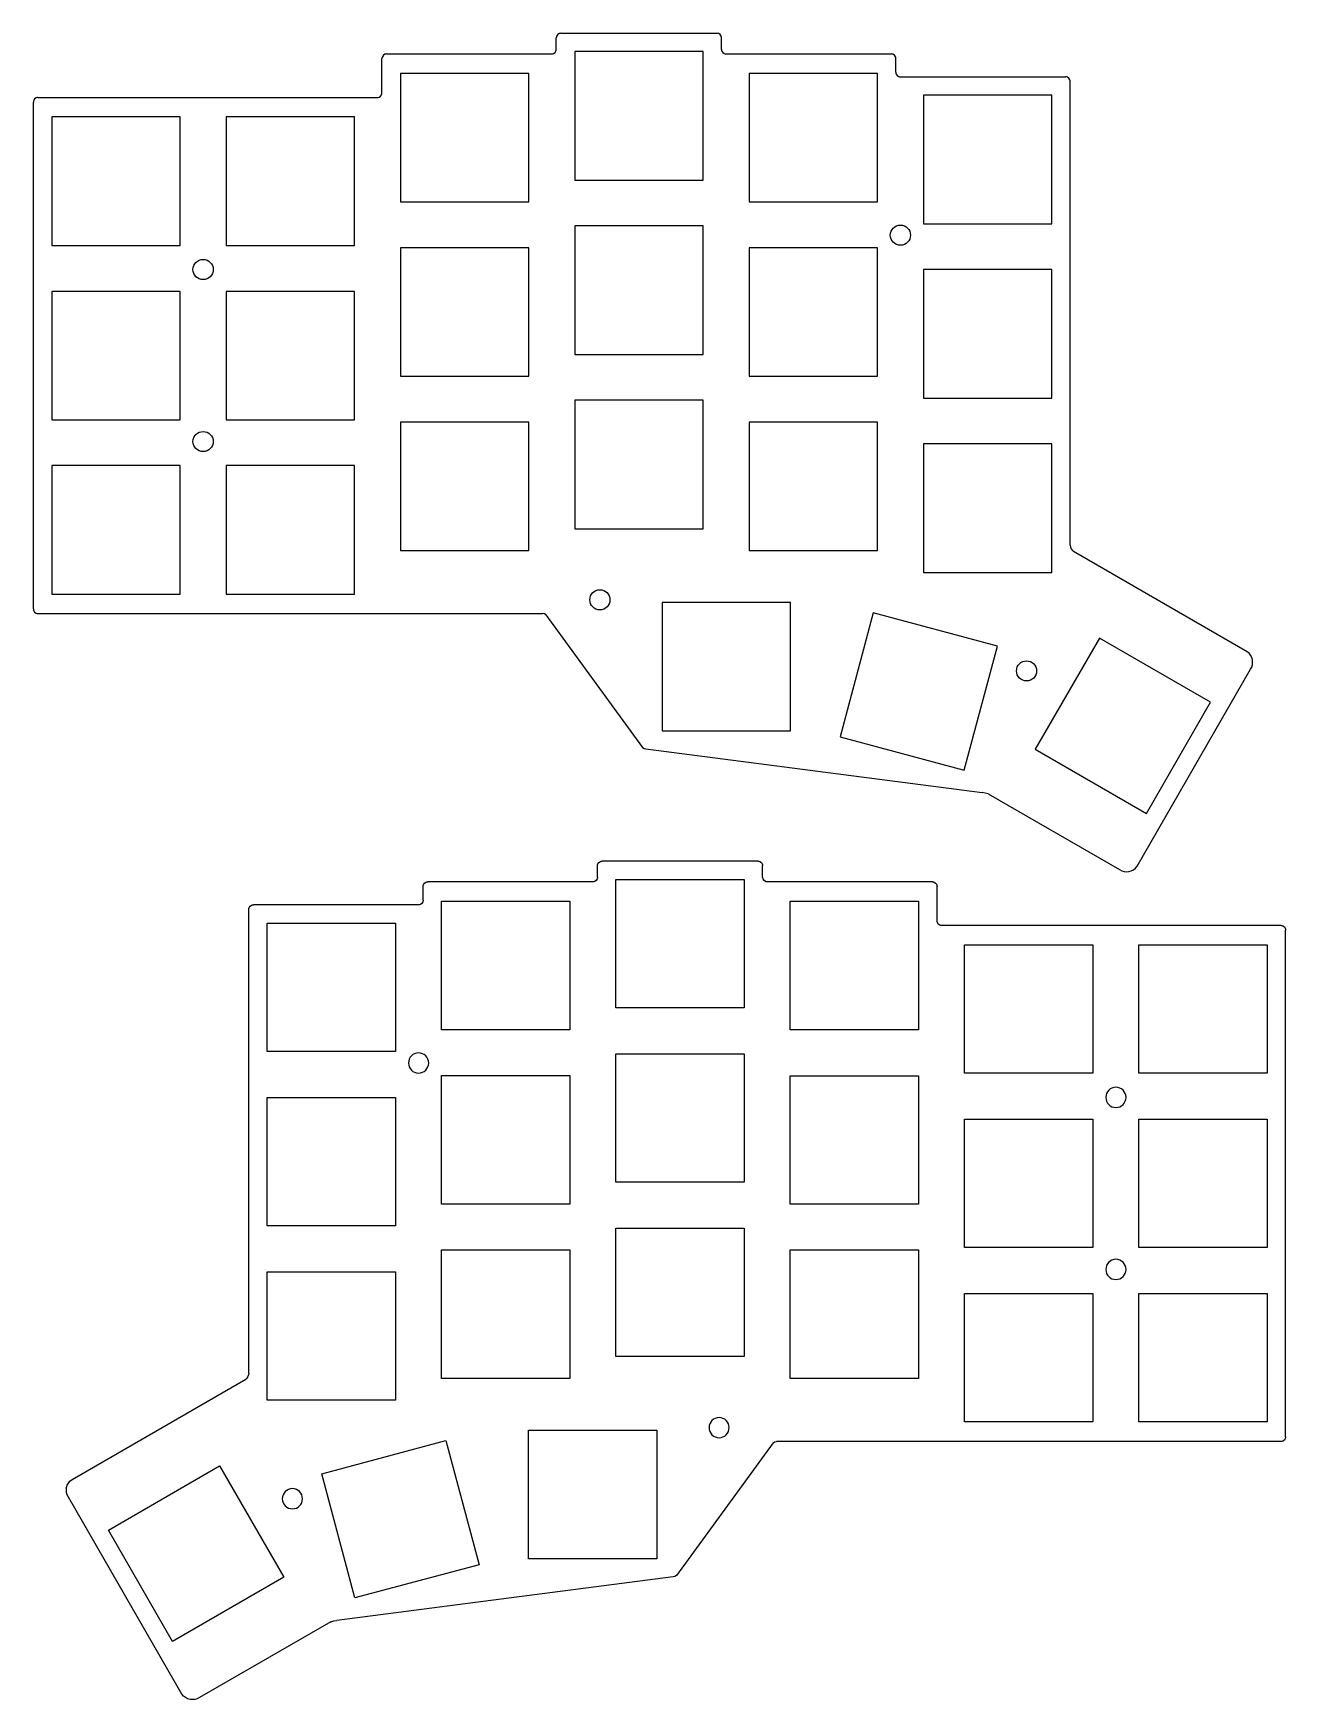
# Model space of a CAD drawing. Header units: millimetres. Extents: x 6 to 143, y -198 to -17.
import ezdxf

# ---------------------------------------------------------------- set-up
doc = ezdxf.new("R2010")
doc.units = ezdxf.units.MM
doc.layers.get('0').update_dxf_attribs({"linetype": 'CONTINUOUS'})

msp = doc.modelspace()

# ---------------------------------------------------------------- linework, layer by layer
for p, q in [((63.4, -18.44), (63.4, -17.19)), ((63.9, -16.69), (80.9, -16.69)), ((81.4, -18.44), (81.4, -17.19)), ((44.41, -23.19), (44.41, -19.44)), ((44.91, -18.94), (62.9, -18.94)), ((81.9, -18.94), (99.89, -18.94)), ((100.39, -20.94), (100.39, -19.44)), ((100.89, -21.44), (118.88, -21.44)), ((119.38, -72.48), (119.38, -21.94)), ((6.43, -79.42), (6.43, -24.19)), ((6.93, -23.69), (43.91, -23.69)), ((138.65, -84.07), (119.73, -73.15)), ((6.93, -79.92), (61.9, -79.92)), ((62.26, -80.07), (72.8, -94.52)), ((138.65, -84.07), (138.65, -84.07)), ((126.67, -107.45), (139.03, -85.99)), ((73.15, -94.67), (109.81, -99.43)), ((110.46, -99.56), (124.75, -107.82)), ((85.38, -106.9), (68.39, -106.9)), ((67.89, -108.65), (67.89, -107.4)), ((85.88, -108.65), (85.88, -107.4)), ((48.9, -111.15), (48.9, -109.65)), ((67.39, -109.15), (49.4, -109.15)), ((104.38, -109.15), (86.38, -109.15)), ((104.88, -113.4), (104.88, -109.65)), ((29.91, -162.69), (29.91, -112.15)), ((48.4, -111.65), (30.4, -111.65)), ((142.36, -113.9), (105.38, -113.9)), ((142.86, -169.63), (142.86, -114.4)), ((10.64, -174.27), (29.56, -163.35)), ((87.03, -170.27), (76.49, -184.72)), ((142.36, -170.13), (87.38, -170.13)), ((10.64, -174.27), (10.64, -174.27)), ((22.61, -197.65), (10.26, -176.2)), ((76.14, -184.87), (39.48, -189.64)), ((38.83, -189.77), (24.54, -198.03))]:
    msp.add_line(p, q)
for points in [[(63.9, -16.69), (63.8, -16.7), (63.71, -16.73), (63.55, -16.84), (63.44, -17), (63.41, -17.09), (63.4, -17.19)], [(81.4, -17.19), (81.39, -17.09), (81.36, -17), (81.25, -16.84), (81.09, -16.73), (81, -16.7), (80.9, -16.69)], [(44.91, -18.94), (44.81, -18.95), (44.72, -18.98), (44.56, -19.09), (44.45, -19.25), (44.42, -19.34), (44.41, -19.44)], [(62.9, -18.94), (63, -18.93), (63.1, -18.9), (63.26, -18.8), (63.36, -18.64), (63.39, -18.54), (63.4, -18.44)], [(81.4, -18.44), (81.41, -18.54), (81.44, -18.64), (81.54, -18.8), (81.7, -18.9), (81.8, -18.93), (81.9, -18.94)], [(100.39, -19.44), (100.38, -19.34), (100.35, -19.25), (100.24, -19.09), (100.08, -18.98), (99.99, -18.95), (99.89, -18.94)], [(100.39, -20.94), (100.4, -21.04), (100.43, -21.14), (100.54, -21.3), (100.7, -21.4), (100.79, -21.43), (100.89, -21.44)], [(119.38, -21.94), (119.37, -21.84), (119.34, -21.75), (119.24, -21.59), (119.08, -21.48), (118.98, -21.45), (118.88, -21.44)], [(43.91, -23.69), (44.01, -23.68), (44.11, -23.65), (44.26, -23.55), (44.37, -23.39), (44.4, -23.29), (44.41, -23.19)], [(6.93, -23.69), (6.83, -23.7), (6.73, -23.73), (6.57, -23.84), (6.47, -24), (6.44, -24.09), (6.43, -24.19)], [(99.79, -38.68), (99.81, -38.46), (99.88, -38.26), (99.98, -38.07), (100.11, -37.91), (100.28, -37.77), (100.46, -37.67), (100.67, -37.61), (100.89, -37.58)], [(100.89, -37.58), (101.11, -37.61), (101.32, -37.67), (101.5, -37.77), (101.67, -37.91), (101.8, -38.07), (101.9, -38.26), (101.97, -38.46), (101.99, -38.68)], [(100.89, -39.78), (100.67, -39.76), (100.46, -39.7), (100.28, -39.6), (100.11, -39.46), (99.98, -39.3), (99.88, -39.11), (99.81, -38.91), (99.79, -38.68)], [(101.99, -38.68), (101.97, -38.91), (101.9, -39.11), (101.8, -39.3), (101.67, -39.46), (101.5, -39.6), (101.32, -39.7), (101.11, -39.76), (100.89, -39.78)], [(23.82, -42.43), (23.84, -42.21), (23.91, -42), (24.01, -41.82), (24.14, -41.65), (24.3, -41.52), (24.49, -41.42), (24.7, -41.35), (24.92, -41.33)], [(24.92, -41.33), (25.14, -41.35), (25.35, -41.42), (25.53, -41.52), (25.7, -41.65), (25.83, -41.82), (25.93, -42), (26, -42.21), (26.02, -42.43)], [(24.92, -43.53), (24.7, -43.51), (24.49, -43.44), (24.3, -43.34), (24.14, -43.21), (24.01, -43.05), (23.91, -42.86), (23.84, -42.65), (23.82, -42.43)], [(26.02, -42.43), (26, -42.65), (25.93, -42.86), (25.83, -43.05), (25.7, -43.21), (25.53, -43.34), (25.35, -43.44), (25.14, -43.51), (24.92, -43.53)], [(23.82, -61.17), (23.84, -60.95), (23.91, -60.75), (24.01, -60.56), (24.14, -60.4), (24.3, -60.26), (24.49, -60.16), (24.7, -60.1), (24.92, -60.07)], [(24.92, -62.27), (24.7, -62.25), (24.49, -62.19), (24.3, -62.09), (24.14, -61.95), (24.01, -61.79), (23.91, -61.6), (23.84, -61.4), (23.82, -61.17)], [(24.92, -60.07), (25.14, -60.1), (25.35, -60.16), (25.53, -60.26), (25.7, -60.4), (25.83, -60.56), (25.93, -60.75), (26, -60.95), (26.02, -61.17)], [(26.02, -61.17), (26, -61.4), (25.93, -61.6), (25.83, -61.79), (25.7, -61.95), (25.53, -62.09), (25.35, -62.19), (25.14, -62.25), (24.92, -62.27)], [(119.38, -72.48), (119.41, -72.68), (119.48, -72.86), (119.59, -73.02), (119.73, -73.15)], [(67.05, -78.42), (67.08, -78.2), (67.14, -77.99), (67.24, -77.8), (67.38, -77.64), (67.54, -77.51), (67.72, -77.41), (67.93, -77.34), (68.15, -77.32)], [(68.15, -77.32), (68.37, -77.34), (68.58, -77.41), (68.77, -77.51), (68.93, -77.64), (69.06, -77.8), (69.17, -77.99), (69.23, -78.2), (69.25, -78.42)], [(6.43, -79.42), (6.44, -79.52), (6.47, -79.62), (6.57, -79.77), (6.73, -79.88), (6.83, -79.91), (6.93, -79.92)], [(68.15, -79.52), (67.93, -79.5), (67.72, -79.43), (67.54, -79.33), (67.38, -79.2), (67.24, -79.03), (67.14, -78.85), (67.08, -78.64), (67.05, -78.42)], [(69.25, -78.42), (69.23, -78.64), (69.17, -78.85), (69.06, -79.03), (68.93, -79.2), (68.77, -79.33), (68.58, -79.43), (68.37, -79.5), (68.15, -79.52)], [(62.26, -80.07), (62.1, -79.96), (61.9, -79.92)], [(113.53, -86.17), (113.56, -85.94), (113.62, -85.74), (113.72, -85.55), (113.86, -85.39), (114.02, -85.25), (114.21, -85.15), (114.41, -85.09), (114.64, -85.07)], [(114.64, -85.07), (114.86, -85.09), (115.06, -85.15), (115.25, -85.25), (115.41, -85.39), (115.55, -85.55), (115.65, -85.74), (115.71, -85.94), (115.73, -86.17)], [(139.03, -85.99), (139.16, -85.75), (139.24, -85.49), (139.26, -85.22), (139.24, -84.95), (139.16, -84.7), (139.04, -84.46), (138.87, -84.25), (138.65, -84.07)], [(114.64, -87.26), (114.41, -87.24), (114.21, -87.18), (114.02, -87.08), (113.86, -86.94), (113.72, -86.78), (113.62, -86.59), (113.56, -86.39), (113.53, -86.17)], [(115.73, -86.17), (115.71, -86.39), (115.65, -86.59), (115.55, -86.78), (115.41, -86.94), (115.25, -87.08), (115.06, -87.18), (114.86, -87.24), (114.64, -87.26)], [(72.8, -94.52), (72.96, -94.63), (73.15, -94.67)], [(110.46, -99.56), (110.14, -99.48), (109.81, -99.43)], [(67.89, -107.4), (67.9, -107.3), (67.93, -107.2), (68.04, -107.05), (68.2, -106.94), (68.29, -106.91), (68.39, -106.9)], [(85.38, -106.9), (85.48, -106.91), (85.58, -106.94), (85.74, -107.05), (85.84, -107.2), (85.87, -107.3), (85.88, -107.4)], [(67.89, -108.65), (67.88, -108.75), (67.85, -108.84), (67.74, -109), (67.59, -109.11), (67.49, -109.14), (67.39, -109.15)], [(86.38, -109.15), (86.28, -109.14), (86.19, -109.11), (86.03, -109), (85.92, -108.84), (85.89, -108.75), (85.88, -108.65)], [(124.75, -107.82), (125, -107.95), (125.26, -108.03), (125.52, -108.06), (125.79, -108.03), (126.04, -107.96), (126.28, -107.83), (126.5, -107.66), (126.67, -107.45)], [(126.67, -107.45), (126.68, -107.44)], [(48.9, -109.65), (48.91, -109.55), (48.94, -109.45), (49.04, -109.29), (49.2, -109.19), (49.3, -109.16), (49.4, -109.15)], [(104.38, -109.15), (104.48, -109.16), (104.57, -109.19), (104.73, -109.29), (104.84, -109.45), (104.87, -109.55), (104.88, -109.65)], [(29.91, -112.15), (29.92, -112.05), (29.94, -111.95), (30.05, -111.79), (30.21, -111.69), (30.3, -111.66), (30.4, -111.65)], [(48.9, -111.15), (48.89, -111.25), (48.86, -111.34), (48.75, -111.5), (48.59, -111.61), (48.5, -111.64), (48.4, -111.65)], [(105.38, -113.9), (105.28, -113.89), (105.18, -113.86), (105.02, -113.75), (104.92, -113.59), (104.89, -113.5), (104.88, -113.4)], [(142.36, -113.9), (142.46, -113.91), (142.56, -113.94), (142.72, -114.04), (142.82, -114.2), (142.85, -114.3), (142.86, -114.4)], [(48.4, -127.79), (48.18, -127.81), (47.97, -127.88), (47.78, -127.98), (47.62, -128.11), (47.49, -128.27), (47.38, -128.46), (47.32, -128.67), (47.3, -128.89)], [(47.3, -128.89), (47.32, -129.11), (47.38, -129.32), (47.49, -129.5), (47.62, -129.67), (47.78, -129.8), (47.97, -129.9), (48.18, -129.97), (48.4, -129.99)], [(49.5, -128.89), (49.48, -128.67), (49.41, -128.46), (49.31, -128.27), (49.18, -128.11), (49.01, -127.98), (48.83, -127.88), (48.62, -127.81), (48.4, -127.79)], [(48.4, -129.99), (48.62, -129.97), (48.83, -129.9), (49.01, -129.8), (49.18, -129.67), (49.31, -129.5), (49.41, -129.32), (49.48, -129.11), (49.5, -128.89)], [(124.37, -131.54), (124.15, -131.56), (123.94, -131.62), (123.75, -131.72), (123.59, -131.86), (123.46, -132.02), (123.36, -132.21), (123.29, -132.41), (123.27, -132.64)], [(125.47, -132.64), (125.45, -132.41), (125.38, -132.21), (125.28, -132.02), (125.15, -131.86), (124.98, -131.72), (124.8, -131.62), (124.59, -131.56), (124.37, -131.54)], [(123.27, -132.64), (123.29, -132.86), (123.36, -133.06), (123.46, -133.25), (123.59, -133.41), (123.75, -133.55), (123.94, -133.65), (124.15, -133.71), (124.37, -133.74)], [(124.37, -133.74), (124.59, -133.71), (124.8, -133.65), (124.98, -133.55), (125.15, -133.41), (125.28, -133.25), (125.38, -133.06), (125.45, -132.86), (125.47, -132.64)], [(124.37, -150.28), (124.15, -150.3), (123.94, -150.37), (123.75, -150.47), (123.59, -150.6), (123.46, -150.76), (123.36, -150.95), (123.29, -151.16), (123.27, -151.38)], [(125.47, -151.38), (125.45, -151.16), (125.38, -150.95), (125.28, -150.76), (125.15, -150.6), (124.98, -150.47), (124.8, -150.37), (124.59, -150.3), (124.37, -150.28)], [(123.27, -151.38), (123.29, -151.6), (123.36, -151.81), (123.46, -151.99), (123.59, -152.16), (123.75, -152.29), (123.94, -152.39), (124.15, -152.46), (124.37, -152.48)], [(124.37, -152.48), (124.59, -152.46), (124.8, -152.39), (124.98, -152.29), (125.15, -152.16), (125.28, -151.99), (125.38, -151.81), (125.45, -151.6), (125.47, -151.38)], [(29.91, -162.69), (29.88, -162.88), (29.81, -163.06), (29.7, -163.22), (29.56, -163.35)], [(81.14, -167.52), (80.91, -167.55), (80.71, -167.61), (80.52, -167.71), (80.36, -167.85), (80.22, -168.01), (80.12, -168.2), (80.06, -168.4), (80.04, -168.62)], [(80.04, -168.62), (80.06, -168.84), (80.12, -169.05), (80.22, -169.24), (80.36, -169.4), (80.52, -169.54), (80.71, -169.64), (80.91, -169.7), (81.14, -169.72)], [(82.23, -168.62), (82.21, -168.4), (82.15, -168.2), (82.05, -168.01), (81.91, -167.85), (81.75, -167.71), (81.56, -167.61), (81.36, -167.55), (81.14, -167.52)], [(81.14, -169.72), (81.36, -169.7), (81.56, -169.64), (81.75, -169.54), (81.91, -169.4), (82.05, -169.24), (82.15, -169.05), (82.21, -168.84), (82.23, -168.62)], [(87.03, -170.27), (87.19, -170.16), (87.38, -170.13)], [(142.86, -169.63), (142.85, -169.73), (142.82, -169.82), (142.72, -169.98), (142.56, -170.09), (142.46, -170.12), (142.36, -170.13)], [(10.26, -176.2), (10.13, -175.95), (10.05, -175.69), (10.03, -175.42), (10.05, -175.16), (10.13, -174.9), (10.25, -174.67), (10.42, -174.45), (10.64, -174.27)], [(34.65, -175.27), (34.43, -175.29), (34.22, -175.36), (34.04, -175.46), (33.88, -175.59), (33.74, -175.75), (33.64, -175.94), (33.58, -176.15), (33.55, -176.37)], [(35.75, -176.37), (35.73, -176.15), (35.67, -175.94), (35.56, -175.75), (35.43, -175.59), (35.27, -175.46), (35.08, -175.36), (34.87, -175.29), (34.65, -175.27)], [(33.55, -176.37), (33.58, -176.59), (33.64, -176.8), (33.74, -176.98), (33.88, -177.15), (34.04, -177.28), (34.22, -177.38), (34.43, -177.45), (34.65, -177.47)], [(34.65, -177.47), (34.87, -177.45), (35.08, -177.38), (35.27, -177.28), (35.43, -177.15), (35.56, -176.98), (35.67, -176.8), (35.73, -176.59), (35.75, -176.37)], [(76.49, -184.72), (76.33, -184.83), (76.14, -184.87)], [(38.83, -189.77), (39.15, -189.69), (39.48, -189.64)], [(22.61, -197.65), (22.61, -197.65)], [(24.54, -198.03), (24.29, -198.16), (24.03, -198.24), (23.76, -198.26), (23.5, -198.24), (23.24, -198.16), (23.01, -198.04), (22.79, -197.87), (22.61, -197.65)]]:
    msp.add_lwpolyline(points)
for points in [[(65.41, -32.69), (79.41, -32.69), (79.41, -18.69), (65.41, -18.69)], [(46.42, -35.06), (60.41, -35.06), (60.41, -21.07), (46.42, -21.07)], [(84.41, -35.06), (98.4, -35.06), (98.4, -21.07), (84.41, -21.07)], [(103.4, -37.44), (117.4, -37.44), (117.4, -23.45), (103.4, -23.45)], [(8.43, -39.81), (22.43, -39.81), (22.43, -25.81), (8.43, -25.81)], [(27.42, -39.81), (41.42, -39.81), (41.42, -25.81), (27.42, -25.81)], [(65.41, -51.68), (79.41, -51.68), (79.41, -37.68), (65.41, -37.68)], [(46.42, -54.06), (60.41, -54.06), (60.41, -40.06), (46.42, -40.06)], [(84.41, -54.05), (98.4, -54.05), (98.4, -40.06), (84.41, -40.06)], [(103.4, -56.44), (117.4, -56.44), (117.4, -42.44), (103.4, -42.44)], [(8.43, -58.8), (22.43, -58.8), (22.43, -44.81), (8.43, -44.81)], [(27.42, -58.8), (41.42, -58.8), (41.42, -44.81), (27.42, -44.81)], [(65.41, -70.67), (79.41, -70.67), (79.41, -56.68), (65.41, -56.68)], [(46.42, -73.05), (60.41, -73.05), (60.41, -59.05), (46.42, -59.05)], [(84.41, -73.05), (98.4, -73.05), (98.4, -59.05), (84.41, -59.05)], [(103.4, -75.43), (117.4, -75.43), (117.4, -61.43), (103.4, -61.43)], [(8.43, -77.79), (22.43, -77.79), (22.43, -63.8), (8.43, -63.8)], [(27.42, -77.79), (41.42, -77.79), (41.42, -63.8), (27.42, -63.8)], [(74.93, -92.7), (88.92, -92.7), (88.92, -78.7), (74.93, -78.7)], [(94.31, -93.36), (107.83, -96.98), (111.45, -83.46), (97.93, -79.84)], [(115.57, -94.71), (127.69, -101.7), (134.69, -89.59), (122.57, -82.59)], [(69.88, -108.9), (83.88, -108.9), (83.88, -122.89), (69.88, -122.89)], [(50.89, -111.27), (64.88, -111.27), (64.88, -125.26), (50.89, -125.26)], [(102.87, -111.27), (102.87, -125.27), (88.88, -125.27), (88.88, -111.27)], [(45.89, -127.65), (31.89, -127.65), (31.89, -113.65), (45.89, -113.65)], [(107.87, -116.02), (121.86, -116.02), (121.86, -130.01), (107.87, -130.01)], [(140.85, -116.02), (140.85, -130.01), (126.86, -130.01), (126.86, -116.02)], [(83.88, -141.88), (69.88, -141.88), (69.88, -127.89), (83.88, -127.89)], [(50.89, -144.26), (50.89, -130.26), (64.88, -130.26), (64.88, -144.26)], [(102.87, -130.27), (102.87, -144.26), (88.88, -144.26), (88.88, -130.27)], [(31.89, -132.65), (45.89, -132.65), (45.89, -146.64), (31.89, -146.64)], [(121.86, -135.01), (121.86, -149), (107.87, -149), (107.87, -135.01)], [(140.85, -149.01), (126.86, -149.01), (126.86, -135.01), (140.85, -135.01)], [(69.88, -146.88), (83.88, -146.88), (83.88, -160.88), (69.88, -160.88)], [(50.89, -149.25), (64.88, -149.25), (64.88, -163.25), (50.89, -163.25)], [(88.88, -163.25), (88.88, -149.26), (102.87, -149.26), (102.87, -163.25)], [(45.89, -165.63), (31.89, -165.63), (31.89, -151.64), (45.89, -151.64)], [(107.87, -168), (107.87, -154), (121.86, -154), (121.86, -168)], [(126.86, -154), (140.85, -154), (140.85, -168), (126.86, -168)], [(54.98, -183.56), (41.46, -187.18), (37.84, -173.66), (51.35, -170.04)], [(74.36, -182.9), (60.37, -182.9), (60.37, -168.9), (74.36, -168.9)], [(21.6, -191.91), (14.6, -179.79), (26.72, -172.79), (33.72, -184.91)]]:
    msp.add_lwpolyline(points, close=True)

doc.saveas('drawing.dxf')
